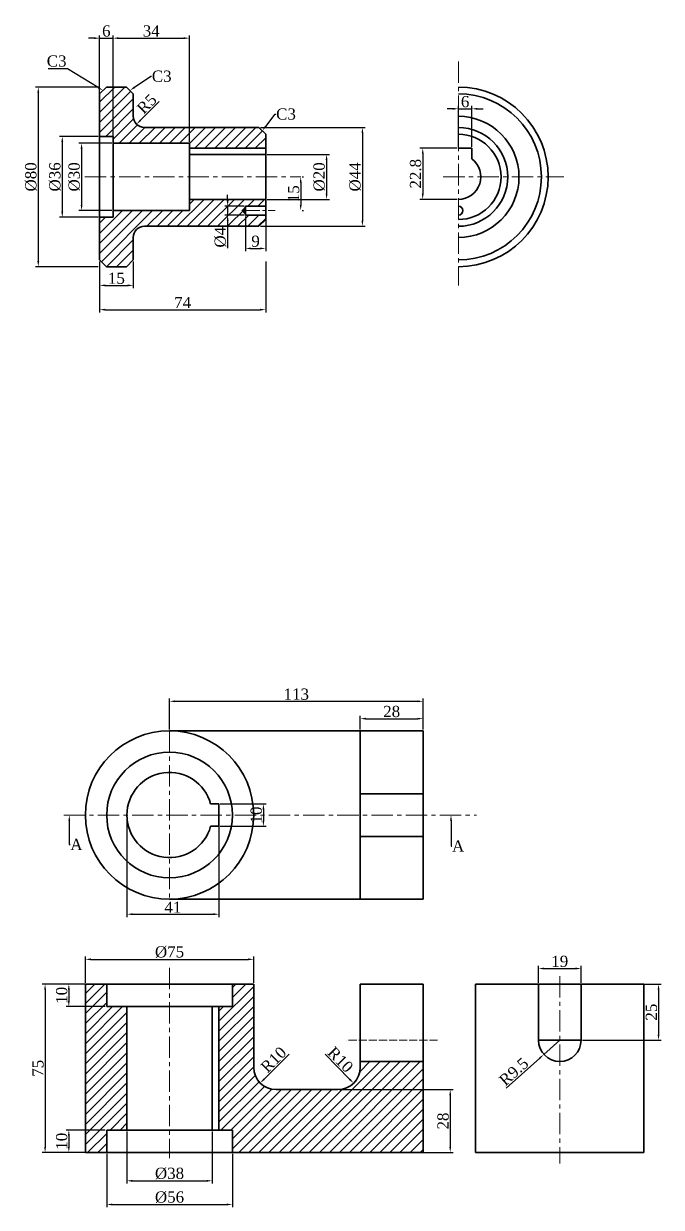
# Model space of a CAD drawing. Header units: millimetres. Extents: x 4152669 to 4152953, y 7609955 to 7610482.
import ezdxf
from ezdxf import colors
from ezdxf.entities.mleader import LeaderData, LeaderLine
from ezdxf.math import Vec2, Vec3

# ---------------------------------------------------------------- set-up
doc = ezdxf.new("R2010")
doc.units = ezdxf.units.MM
doc.linetypes.add('ACAD_ISO02W100', pattern=[15, 12, -3])
doc.linetypes.add('CENTER', pattern=[50.8, 31.75, -6.35, 6.35, -6.35])
for name, color, linetype, lineweight in [('Center', 1, 'CENTER', 18), ('Dimension', 123, 'Continuous', 18), ('Hidden', 5, 'ACAD_ISO02W100', 18), ('Object', 7, 'Continuous', 35), ('Text', 7, 'Continuous', 25), ('Thin', 7, 'Continuous', 18)]:
    doc.layers.add(name, color=color, linetype=linetype, lineweight=lineweight)
doc.styles.get("Standard").update_dxf_attribs({"font": 'times.ttf'})
doc.dimstyles.new('ISO-25', dxfattribs={"dimtxt": 2.5, "dimasz": 2.5, "dimexe": 1.25, "dimexo": 0.625, "dimtad": 1, "dimtxsty": 'Standard', "dimcen": 2.5, "dimadec": 0, "dimazin": 0, "dimtfac": 1, "dimtmove": 0, "dimatfit": 3, "dimfxl": 1, "dimarcsym": 0})

# ---------------------------------------------------------------- blocks, each defined once
blk = doc.blocks.new('*D1')
at = {"layer": 'Defpoints', "color": 0, "transparency": 16777216}
for p in [(4152862.62, 7610426.66), (4152846.73, 7610403.86), (4152862.62, 7610403.86)]:
    blk.add_point(p, dxfattribs=at)
at = {"layer": 'Dimension', "color": 0, "lineweight": -2, "transparency": 16777216}
for p, q in [((4152862, 7610426.66), (4152845.48, 7610426.66)), ((4152846.73, 7610424.16), (4152846.73, 7610406.36)), ((4152862, 7610403.86), (4152845.48, 7610403.86))]:
    blk.add_line(p, q, dxfattribs=at)
at = {"layer": 'Dimension', "color": 0, "transparency": 16777216}
for points in [[(4152846.32, 7610424.16), (4152847.15, 7610424.16), (4152846.73, 7610426.66)], [(4152846.32, 7610406.36), (4152847.15, 7610406.36), (4152846.73, 7610403.86)]]:
    blk.add_solid(points, dxfattribs=at)
at = {"layer": 'Dimension', "color": 0, "transparency": 16777216, "insert": (4152843.56, 7610415.26), "char_height": 5, "attachment_point": 5, "rotation": 90}
blk.add_mtext('22.8', dxfattribs=at)
blk = doc.blocks.new('*D2')
at = {"layer": 'Defpoints', "color": 0, "transparency": 16777216}
for p in [(4152792.35, 7610413.86), (4152792.35, 7610398.86), (4152792.35, 7610398.86)]:
    blk.add_point(p, dxfattribs=at)
at = {"layer": 'Dimension', "color": 0, "lineweight": -2, "transparency": 16777216}
for p, q in [((4152792.98, 7610413.86), (4152793.6, 7610413.86)), ((4152792.35, 7610411.36), (4152792.35, 7610401.36)), ((4152792.98, 7610398.86), (4152793.6, 7610398.86))]:
    blk.add_line(p, q, dxfattribs=at)
at = {"layer": 'Dimension', "color": 0, "transparency": 16777216}
for points in [[(4152791.94, 7610411.36), (4152792.77, 7610411.36), (4152792.35, 7610413.86)], [(4152791.94, 7610401.36), (4152792.77, 7610401.36), (4152792.35, 7610398.86)]]:
    blk.add_solid(points, dxfattribs=at)
at = {"layer": 'Dimension', "color": 0, "transparency": 16777216, "insert": (4152789.19, 7610406.36), "char_height": 5, "attachment_point": 5, "rotation": 90}
blk.add_mtext('15', dxfattribs=at)
blk = doc.blocks.new('*D3')
at = {"layer": 'Defpoints', "color": 0, "transparency": 16777216}
for p in [(4152722.74, 7610440.86), (4152719.21, 7610437.32)]:
    blk.add_point(p, dxfattribs=at)
at = {"layer": 'Dimension', "color": 0, "lineweight": -2, "transparency": 16777216}
blk.add_line((4152729.29, 7610447.4), (4152720.98, 7610439.09), dxfattribs=at)
at = {"layer": 'Dimension', "color": 0, "transparency": 16777216}
blk.add_solid([(4152720.68, 7610439.39), (4152721.27, 7610438.8), (4152719.21, 7610437.32)], dxfattribs=at)
at = {"layer": 'Dimension', "color": 0, "transparency": 16777216, "insert": (4152723.78, 7610446.37), "char_height": 5, "attachment_point": 5, "rotation": 45}
blk.add_mtext('R5', dxfattribs=at)
blk = doc.blocks.new('*D4')
at = {"layer": 'Defpoints', "color": 0, "transparency": 16777216}
for p in [(4152759.8, 7610396.86), (4152767.74, 7610400.86), (4152767.74, 7610396.86)]:
    blk.add_point(p, dxfattribs=at)
at = {"layer": 'Dimension', "color": 0, "lineweight": -2, "transparency": 16777216}
for p, q in [((4152759.8, 7610403.36), (4152759.8, 7610405.86)), ((4152767.12, 7610400.86), (4152758.55, 7610400.86)), ((4152767.12, 7610396.86), (4152758.55, 7610396.86)), ((4152759.8, 7610400.86), (4152759.8, 7610396.86)), ((4152759.8, 7610394.36), (4152759.8, 7610382.11))]:
    blk.add_line(p, q, dxfattribs=at)
at = {"layer": 'Dimension', "color": 0, "transparency": 16777216}
for points in [[(4152759.38, 7610403.36), (4152760.22, 7610403.36), (4152759.8, 7610400.86)], [(4152759.38, 7610394.36), (4152760.22, 7610394.36), (4152759.8, 7610396.86)]]:
    blk.add_solid(points, dxfattribs=at)
at = {"layer": 'Dimension', "color": 0, "transparency": 16777216, "insert": (4152756.57, 7610386.98), "char_height": 5, "attachment_point": 5, "rotation": 90}
blk.add_mtext('%%c4', dxfattribs=at)
blk = doc.blocks.new('*D5')
at = {"layer": 'Defpoints', "color": 0, "transparency": 16777216}
for p in [(4152708.74, 7610428.86), (4152694.71, 7610398.86), (4152708.74, 7610398.86)]:
    blk.add_point(p, dxfattribs=at)
at = {"layer": 'Dimension', "color": 0, "lineweight": -2, "transparency": 16777216}
for p, q in [((4152708.12, 7610428.86), (4152693.46, 7610428.86)), ((4152694.71, 7610426.36), (4152694.71, 7610401.36)), ((4152708.12, 7610398.86), (4152693.46, 7610398.86))]:
    blk.add_line(p, q, dxfattribs=at)
at = {"layer": 'Dimension', "color": 0, "transparency": 16777216}
for points in [[(4152694.29, 7610426.36), (4152695.12, 7610426.36), (4152694.71, 7610428.86)], [(4152694.29, 7610401.36), (4152695.12, 7610401.36), (4152694.71, 7610398.86)]]:
    blk.add_solid(points, dxfattribs=at)
at = {"layer": 'Dimension', "color": 0, "transparency": 16777216, "insert": (4152691.47, 7610413.86), "char_height": 5, "attachment_point": 5, "rotation": 90}
blk.add_mtext('%%c30', dxfattribs=at)
blk = doc.blocks.new('*D6')
at = {"layer": 'Defpoints', "color": 0, "transparency": 16777216}
for p in [(4152702.74, 7610431.86), (4152686.11, 7610395.86), (4152702.74, 7610395.86)]:
    blk.add_point(p, dxfattribs=at)
at = {"layer": 'Dimension', "color": 0, "lineweight": -2, "transparency": 16777216}
for p, q in [((4152702.12, 7610431.86), (4152684.86, 7610431.86)), ((4152686.11, 7610429.36), (4152686.11, 7610398.36)), ((4152702.12, 7610395.86), (4152684.86, 7610395.86))]:
    blk.add_line(p, q, dxfattribs=at)
at = {"layer": 'Dimension', "color": 0, "transparency": 16777216}
for points in [[(4152685.69, 7610429.36), (4152686.53, 7610429.36), (4152686.11, 7610431.86)], [(4152685.69, 7610398.36), (4152686.53, 7610398.36), (4152686.11, 7610395.86)]]:
    blk.add_solid(points, dxfattribs=at)
at = {"layer": 'Dimension', "color": 0, "transparency": 16777216, "insert": (4152682.88, 7610413.86), "char_height": 5, "attachment_point": 5, "rotation": 90}
blk.add_mtext('%%c36', dxfattribs=at)
blk = doc.blocks.new('*D7')
at = {"layer": 'Defpoints', "color": 0, "transparency": 16777216}
for p in [(4152702.74, 7610453.86), (4152675.42, 7610373.86), (4152702.74, 7610373.86)]:
    blk.add_point(p, dxfattribs=at)
at = {"layer": 'Dimension', "color": 0, "lineweight": -2, "transparency": 16777216}
for p, q in [((4152702.12, 7610453.86), (4152674.17, 7610453.86)), ((4152675.42, 7610451.36), (4152675.42, 7610376.36)), ((4152702.12, 7610373.86), (4152674.17, 7610373.86))]:
    blk.add_line(p, q, dxfattribs=at)
at = {"layer": 'Dimension', "color": 0, "transparency": 16777216}
for points in [[(4152675, 7610451.36), (4152675.83, 7610451.36), (4152675.42, 7610453.86)], [(4152675, 7610376.36), (4152675.83, 7610376.36), (4152675.42, 7610373.86)]]:
    blk.add_solid(points, dxfattribs=at)
at = {"layer": 'Dimension', "color": 0, "transparency": 16777216, "insert": (4152672.18, 7610413.86), "char_height": 5, "attachment_point": 5, "rotation": 90}
blk.add_mtext('%%c80', dxfattribs=at)
blk = doc.blocks.new('*D8')
at = {"layer": 'Defpoints', "color": 0, "transparency": 16777216}
for p in [(4152868.62, 7610444.2), (4152862.62, 7610426.66), (4152868.62, 7610426.66)]:
    blk.add_point(p, dxfattribs=at)
at = {"layer": 'Dimension', "color": 0, "lineweight": -2, "transparency": 16777216}
for p, q in [((4152860.12, 7610444.2), (4152857.62, 7610444.2)), ((4152862.62, 7610427.28), (4152862.62, 7610445.45)), ((4152862.62, 7610444.2), (4152868.62, 7610444.2)), ((4152868.62, 7610427.28), (4152868.62, 7610445.45)), ((4152871.12, 7610444.2), (4152873.62, 7610444.2))]:
    blk.add_line(p, q, dxfattribs=at)
at = {"layer": 'Dimension', "color": 0, "transparency": 16777216}
for points in [[(4152860.12, 7610444.62), (4152860.12, 7610443.78), (4152862.62, 7610444.2)], [(4152871.12, 7610444.62), (4152871.12, 7610443.78), (4152868.62, 7610444.2)]]:
    blk.add_solid(points, dxfattribs=at)
at = {"layer": 'Dimension', "color": 0, "transparency": 16777216, "insert": (4152865.62, 7610447.37), "char_height": 5, "attachment_point": 5}
blk.add_mtext('6', dxfattribs=at)
blk = doc.blocks.new('*D9')
at = {"layer": 'Defpoints', "color": 0, "transparency": 16777216}
for p in [(4152755.9, 7610134.58), (4152755.9, 7610124.58), (4152775.73, 7610124.58)]:
    blk.add_point(p, dxfattribs=at)
at = {"layer": 'Dimension', "color": 0, "lineweight": -2, "transparency": 16777216}
for p, q in [((4152756.52, 7610134.58), (4152776.98, 7610134.58)), ((4152775.73, 7610132.08), (4152775.73, 7610127.08)), ((4152756.52, 7610124.58), (4152776.98, 7610124.58))]:
    blk.add_line(p, q, dxfattribs=at)
at = {"layer": 'Dimension', "color": 0, "transparency": 16777216}
for points in [[(4152775.31, 7610132.08), (4152776.15, 7610132.08), (4152775.73, 7610134.58)], [(4152775.31, 7610127.08), (4152776.15, 7610127.08), (4152775.73, 7610124.58)]]:
    blk.add_solid(points, dxfattribs=at)
at = {"layer": 'Dimension', "color": 0, "transparency": 16777216, "insert": (4152772.56, 7610129.58), "char_height": 5, "attachment_point": 5, "rotation": 90}
blk.add_mtext('10', dxfattribs=at)
blk = doc.blocks.new('*D10')
at = {"layer": 'Defpoints', "color": 0, "transparency": 16777216}
for p in [(4152846.9, 7610180.23), (4152733.9, 7610167.08), (4152846.9, 7610167.08)]:
    blk.add_point(p, dxfattribs=at)
at = {"layer": 'Dimension', "color": 0, "lineweight": -2, "transparency": 16777216}
for p, q in [((4152733.9, 7610167.7), (4152733.9, 7610181.48)), ((4152736.4, 7610180.23), (4152844.4, 7610180.23)), ((4152846.9, 7610167.7), (4152846.9, 7610181.48))]:
    blk.add_line(p, q, dxfattribs=at)
at = {"layer": 'Dimension', "color": 0, "transparency": 16777216}
for points in [[(4152736.4, 7610180.65), (4152736.4, 7610179.82), (4152733.9, 7610180.23)], [(4152844.4, 7610180.65), (4152844.4, 7610179.82), (4152846.9, 7610180.23)]]:
    blk.add_solid(points, dxfattribs=at)
at = {"layer": 'Dimension', "color": 0, "transparency": 16777216, "insert": (4152790.4, 7610183.4), "char_height": 5, "attachment_point": 5}
blk.add_mtext('113', dxfattribs=at)
blk = doc.blocks.new('*D11')
at = {"layer": 'Defpoints', "color": 0, "transparency": 16777216}
for p in [(4152846.9, 7610172.5), (4152818.9, 7610167.08), (4152846.9, 7610167.08)]:
    blk.add_point(p, dxfattribs=at)
at = {"layer": 'Dimension', "color": 0, "lineweight": -2, "transparency": 16777216}
for p, q in [((4152818.9, 7610167.7), (4152818.9, 7610173.75)), ((4152821.4, 7610172.5), (4152844.4, 7610172.5)), ((4152846.9, 7610167.7), (4152846.9, 7610173.75))]:
    blk.add_line(p, q, dxfattribs=at)
at = {"layer": 'Dimension', "color": 0, "transparency": 16777216}
for points in [[(4152821.4, 7610172.92), (4152821.4, 7610172.09), (4152818.9, 7610172.5)], [(4152844.4, 7610172.92), (4152844.4, 7610172.09), (4152846.9, 7610172.5)]]:
    blk.add_solid(points, dxfattribs=at)
at = {"layer": 'Dimension', "color": 0, "transparency": 16777216, "insert": (4152832.9, 7610175.67), "char_height": 5, "attachment_point": 5}
blk.add_mtext('28', dxfattribs=at)
blk = doc.blocks.new('*D12')
at = {"layer": 'Defpoints', "color": 0, "transparency": 16777216}
for p in [(4152714.9, 7610129.58), (4152755.9, 7610129.58), (4152755.9, 7610085.39)]:
    blk.add_point(p, dxfattribs=at)
at = {"layer": 'Dimension', "color": 0, "lineweight": -2, "transparency": 16777216}
for p, q in [((4152714.9, 7610128.95), (4152714.9, 7610084.14)), ((4152755.9, 7610128.95), (4152755.9, 7610084.14)), ((4152717.4, 7610085.39), (4152753.4, 7610085.39))]:
    blk.add_line(p, q, dxfattribs=at)
at = {"layer": 'Dimension', "color": 0, "transparency": 16777216}
for points in [[(4152717.4, 7610085.8), (4152717.4, 7610084.97), (4152714.9, 7610085.39)], [(4152753.4, 7610085.8), (4152753.4, 7610084.97), (4152755.9, 7610085.39)]]:
    blk.add_solid(points, dxfattribs=at)
at = {"layer": 'Dimension', "color": 0, "transparency": 16777216, "insert": (4152735.4, 7610088.51), "char_height": 5, "attachment_point": 5}
blk.add_mtext('41', dxfattribs=at)
blk = doc.blocks.new('*D13')
at = {"layer": 'Defpoints', "color": 0, "transparency": 16777216}
for p in [(4152771.4, 7610065.29), (4152696.4, 7610054.26), (4152771.4, 7610054.26)]:
    blk.add_point(p, dxfattribs=at)
at = {"layer": 'Dimension', "color": 0, "lineweight": -2, "transparency": 16777216}
for p, q in [((4152696.4, 7610054.88), (4152696.4, 7610066.54)), ((4152698.9, 7610065.29), (4152768.9, 7610065.29)), ((4152771.4, 7610054.88), (4152771.4, 7610066.54))]:
    blk.add_line(p, q, dxfattribs=at)
at = {"layer": 'Dimension', "color": 0, "transparency": 16777216}
for points in [[(4152698.9, 7610065.71), (4152698.9, 7610064.88), (4152696.4, 7610065.29)], [(4152768.9, 7610065.71), (4152768.9, 7610064.88), (4152771.4, 7610065.29)]]:
    blk.add_solid(points, dxfattribs=at)
at = {"layer": 'Dimension', "color": 0, "transparency": 16777216, "insert": (4152733.9, 7610068.53), "char_height": 5, "attachment_point": 5}
blk.add_mtext('%%c75', dxfattribs=at)
blk = doc.blocks.new('*D14')
at = {"layer": 'Defpoints', "color": 0, "transparency": 16777216}
for p in [(4152705.9, 7610054.26), (4152689.03, 7610044.26), (4152705.9, 7610044.26)]:
    blk.add_point(p, dxfattribs=at)
at = {"layer": 'Dimension', "color": 0, "lineweight": -2, "transparency": 16777216}
for p, q in [((4152705.27, 7610054.26), (4152687.78, 7610054.26)), ((4152689.03, 7610051.76), (4152689.03, 7610046.76)), ((4152705.27, 7610044.26), (4152687.78, 7610044.26))]:
    blk.add_line(p, q, dxfattribs=at)
at = {"layer": 'Dimension', "color": 0, "transparency": 16777216}
for points in [[(4152688.61, 7610051.76), (4152689.44, 7610051.76), (4152689.03, 7610054.26)], [(4152688.61, 7610046.76), (4152689.44, 7610046.76), (4152689.03, 7610044.26)]]:
    blk.add_solid(points, dxfattribs=at)
at = {"layer": 'Dimension', "color": 0, "transparency": 16777216, "insert": (4152685.86, 7610049.26), "char_height": 5, "attachment_point": 5, "rotation": 90}
blk.add_mtext('10', dxfattribs=at)
blk = doc.blocks.new('*D15')
at = {"layer": 'Defpoints', "color": 0, "transparency": 16777216}
for p in [(4152705.9, 7609989.26), (4152689.03, 7609979.26), (4152705.9, 7609979.26)]:
    blk.add_point(p, dxfattribs=at)
at = {"layer": 'Dimension', "color": 0, "lineweight": -2, "transparency": 16777216}
for p, q in [((4152705.27, 7609989.26), (4152687.78, 7609989.26)), ((4152689.03, 7609986.76), (4152689.03, 7609981.76)), ((4152705.27, 7609979.26), (4152687.78, 7609979.26))]:
    blk.add_line(p, q, dxfattribs=at)
at = {"layer": 'Dimension', "color": 0, "transparency": 16777216}
for points in [[(4152688.61, 7609986.76), (4152689.44, 7609986.76), (4152689.03, 7609989.26)], [(4152688.61, 7609981.76), (4152689.44, 7609981.76), (4152689.03, 7609979.26)]]:
    blk.add_solid(points, dxfattribs=at)
at = {"layer": 'Dimension', "color": 0, "transparency": 16777216, "insert": (4152685.86, 7609984.26), "char_height": 5, "attachment_point": 5, "rotation": 90}
blk.add_mtext('10', dxfattribs=at)
blk = doc.blocks.new('*D16')
at = {"layer": 'Defpoints', "color": 0, "transparency": 16777216}
for p in [(4152696.4, 7610054.26), (4152678.45, 7609979.26), (4152696.52, 7609979.26)]:
    blk.add_point(p, dxfattribs=at)
at = {"layer": 'Dimension', "color": 0, "lineweight": -2, "transparency": 16777216}
for p, q in [((4152695.77, 7610054.26), (4152677.2, 7610054.26)), ((4152678.45, 7610051.76), (4152678.45, 7609981.76)), ((4152695.9, 7609979.26), (4152677.2, 7609979.26))]:
    blk.add_line(p, q, dxfattribs=at)
at = {"layer": 'Dimension', "color": 0, "transparency": 16777216}
for points in [[(4152678.03, 7610051.76), (4152678.87, 7610051.76), (4152678.45, 7610054.26)], [(4152678.03, 7609981.76), (4152678.87, 7609981.76), (4152678.45, 7609979.26)]]:
    blk.add_solid(points, dxfattribs=at)
at = {"layer": 'Dimension', "color": 0, "transparency": 16777216, "insert": (4152675.27, 7610016.76), "char_height": 5, "attachment_point": 5, "rotation": 90}
blk.add_mtext('75', dxfattribs=at)
blk = doc.blocks.new('*D17')
at = {"layer": 'Defpoints', "color": 0, "transparency": 16777216}
for p in [(4152714.9, 7609989.26), (4152752.9, 7609989.26), (4152752.9, 7609966.63)]:
    blk.add_point(p, dxfattribs=at)
at = {"layer": 'Dimension', "color": 0, "lineweight": -2, "transparency": 16777216}
for p, q in [((4152714.9, 7609988.63), (4152714.9, 7609965.38)), ((4152752.9, 7609988.63), (4152752.9, 7609965.38)), ((4152717.4, 7609966.63), (4152750.4, 7609966.63))]:
    blk.add_line(p, q, dxfattribs=at)
at = {"layer": 'Dimension', "color": 0, "transparency": 16777216}
for points in [[(4152717.4, 7609967.05), (4152717.4, 7609966.22), (4152714.9, 7609966.63)], [(4152750.4, 7609967.05), (4152750.4, 7609966.22), (4152752.9, 7609966.63)]]:
    blk.add_solid(points, dxfattribs=at)
at = {"layer": 'Dimension', "color": 0, "transparency": 16777216, "insert": (4152733.9, 7609969.87), "char_height": 5, "attachment_point": 5}
blk.add_mtext('%%c38', dxfattribs=at)
blk = doc.blocks.new('*D18')
at = {"layer": 'Defpoints', "color": 0, "transparency": 16777216}
for p in [(4152705.9, 7609979.26), (4152761.9, 7609979.26), (4152761.9, 7609956.06)]:
    blk.add_point(p, dxfattribs=at)
at = {"layer": 'Dimension', "color": 0, "lineweight": -2, "transparency": 16777216}
for p, q in [((4152705.9, 7609978.63), (4152705.9, 7609954.81)), ((4152761.9, 7609978.63), (4152761.9, 7609954.81)), ((4152708.4, 7609956.06), (4152759.4, 7609956.06))]:
    blk.add_line(p, q, dxfattribs=at)
at = {"layer": 'Dimension', "color": 0, "transparency": 16777216}
for points in [[(4152708.4, 7609956.48), (4152708.4, 7609955.65), (4152705.9, 7609956.06)], [(4152759.4, 7609956.48), (4152759.4, 7609955.65), (4152761.9, 7609956.06)]]:
    blk.add_solid(points, dxfattribs=at)
at = {"layer": 'Dimension', "color": 0, "transparency": 16777216, "insert": (4152733.9, 7609959.3), "char_height": 5, "attachment_point": 5}
blk.add_mtext('%%c56', dxfattribs=at)
blk = doc.blocks.new('*D19')
at = {"layer": 'Defpoints', "color": 0, "transparency": 16777216}
for p in [(4152808.9, 7610017.26), (4152815.89, 7610010.11)]:
    blk.add_point(p, dxfattribs=at)
at = {"layer": 'Dimension', "color": 0, "lineweight": -2, "transparency": 16777216}
blk.add_line((4152803.18, 7610023.09), (4152814.14, 7610011.89), dxfattribs=at)
at = {"layer": 'Dimension', "color": 0, "transparency": 16777216}
blk.add_solid([(4152814.44, 7610012.19), (4152813.84, 7610011.6), (4152815.89, 7610010.11)], dxfattribs=at)
at = {"layer": 'Dimension', "color": 0, "transparency": 16777216, "insert": (4152810.05, 7610020.6), "char_height": 5, "attachment_point": 5, "rotation": 314.3753}
blk.add_mtext('R10', dxfattribs=at)
blk = doc.blocks.new('*D20')
at = {"layer": 'Defpoints', "color": 0, "transparency": 16777216}
for p in [(4152781.4, 7610017.26), (4152774.32, 7610010.18)]:
    blk.add_point(p, dxfattribs=at)
at = {"layer": 'Dimension', "color": 0, "lineweight": -2, "transparency": 16777216}
blk.add_line((4152787.17, 7610023.03), (4152776.09, 7610011.95), dxfattribs=at)
at = {"layer": 'Dimension', "color": 0, "transparency": 16777216}
blk.add_solid([(4152775.8, 7610012.25), (4152776.39, 7610011.66), (4152774.32, 7610010.18)], dxfattribs=at)
at = {"layer": 'Dimension', "color": 0, "transparency": 16777216, "insert": (4152780.27, 7610020.62), "char_height": 5, "attachment_point": 5, "rotation": 45}
blk.add_mtext('R10', dxfattribs=at)
blk = doc.blocks.new('*D21')
at = {"layer": 'Defpoints', "color": 0, "transparency": 16777216}
for p in [(4152808.9, 7610007.26), (4152808.9, 7609979.26), (4152858.98, 7609979.26)]:
    blk.add_point(p, dxfattribs=at)
at = {"layer": 'Dimension', "color": 0, "lineweight": -2, "transparency": 16777216}
for p, q in [((4152809.52, 7610007.26), (4152860.23, 7610007.26)), ((4152858.98, 7610004.76), (4152858.98, 7609981.76)), ((4152809.52, 7609979.26), (4152860.23, 7609979.26))]:
    blk.add_line(p, q, dxfattribs=at)
at = {"layer": 'Dimension', "color": 0, "transparency": 16777216}
for points in [[(4152858.56, 7610004.76), (4152859.4, 7610004.76), (4152858.98, 7610007.26)], [(4152858.56, 7609981.76), (4152859.4, 7609981.76), (4152858.98, 7609979.26)]]:
    blk.add_solid(points, dxfattribs=at)
at = {"layer": 'Dimension', "color": 0, "transparency": 16777216, "insert": (4152855.81, 7609993.26), "char_height": 5, "attachment_point": 5, "rotation": 90}
blk.add_mtext('28', dxfattribs=at)
blk = doc.blocks.new('*D22')
at = {"layer": 'Defpoints', "color": 0, "transparency": 16777216}
for p in [(4152907.79, 7610029.26), (4152900.71, 7610022.92)]:
    blk.add_point(p, dxfattribs=at)
at = {"layer": 'Dimension', "color": 0, "lineweight": -2, "transparency": 16777216}
for p, q in [((4152907.79, 7610029.26), (4152900.71, 7610022.92)), ((4152883.94, 7610007.92), (4152898.85, 7610021.25))]:
    blk.add_line(p, q, dxfattribs=at)
at = {"layer": 'Dimension', "color": 0, "transparency": 16777216}
blk.add_solid([(4152898.57, 7610021.56), (4152899.12, 7610020.94), (4152900.71, 7610022.92)], dxfattribs=at)
at = {"layer": 'Dimension', "color": 0, "transparency": 16777216, "insert": (4152887.33, 7610015.22), "char_height": 5, "attachment_point": 5, "rotation": 41.8158}
blk.add_mtext('R9.5', dxfattribs=at)
blk = doc.blocks.new('*D23')
at = {"layer": 'Defpoints', "color": 0, "transparency": 16777216}
for p in [(4152917.29, 7610054.26), (4152917.29, 7610029.26), (4152951.8, 7610029.26)]:
    blk.add_point(p, dxfattribs=at)
at = {"layer": 'Dimension', "color": 0, "lineweight": -2, "transparency": 16777216}
for p, q in [((4152917.91, 7610054.26), (4152953.05, 7610054.26)), ((4152951.8, 7610051.76), (4152951.8, 7610031.76)), ((4152917.91, 7610029.26), (4152953.05, 7610029.26))]:
    blk.add_line(p, q, dxfattribs=at)
at = {"layer": 'Dimension', "color": 0, "transparency": 16777216}
for points in [[(4152951.39, 7610051.76), (4152952.22, 7610051.76), (4152951.8, 7610054.26)], [(4152951.39, 7610031.76), (4152952.22, 7610031.76), (4152951.8, 7610029.26)]]:
    blk.add_solid(points, dxfattribs=at)
at = {"layer": 'Dimension', "color": 0, "transparency": 16777216, "insert": (4152948.63, 7610041.76), "char_height": 5, "attachment_point": 5, "rotation": 90}
blk.add_mtext('25', dxfattribs=at)
blk = doc.blocks.new('*D24')
at = {"layer": 'Defpoints', "color": 0, "transparency": 16777216}
for p in [(4152917.29, 7610061.19), (4152898.29, 7610054.26), (4152917.29, 7610054.26)]:
    blk.add_point(p, dxfattribs=at)
at = {"layer": 'Dimension', "color": 0, "lineweight": -2, "transparency": 16777216}
for p, q in [((4152898.29, 7610054.88), (4152898.29, 7610062.44)), ((4152900.79, 7610061.19), (4152914.79, 7610061.19)), ((4152917.29, 7610054.88), (4152917.29, 7610062.44))]:
    blk.add_line(p, q, dxfattribs=at)
at = {"layer": 'Dimension', "color": 0, "transparency": 16777216}
for points in [[(4152900.79, 7610061.61), (4152900.79, 7610060.77), (4152898.29, 7610061.19)], [(4152914.79, 7610061.61), (4152914.79, 7610060.77), (4152917.29, 7610061.19)]]:
    blk.add_solid(points, dxfattribs=at)
at = {"layer": 'Dimension', "color": 0, "transparency": 16777216, "insert": (4152907.79, 7610064.36), "char_height": 5, "attachment_point": 5}
blk.add_mtext('19', dxfattribs=at)
blk = doc.blocks.new('*D25')
at = {"layer": 'Defpoints', "color": 0, "transparency": 16777216}
for p in [(4152776.74, 7610423.86), (4152776.74, 7610403.86), (4152803.89, 7610403.86)]:
    blk.add_point(p, dxfattribs=at)
at = {"layer": 'Dimension', "color": 0, "lineweight": -2, "transparency": 16777216}
for p, q in [((4152777.37, 7610423.86), (4152805.14, 7610423.86)), ((4152803.89, 7610421.36), (4152803.89, 7610406.36)), ((4152777.37, 7610403.86), (4152805.14, 7610403.86))]:
    blk.add_line(p, q, dxfattribs=at)
at = {"layer": 'Dimension', "color": 0, "transparency": 16777216}
for points in [[(4152803.47, 7610421.36), (4152804.3, 7610421.36), (4152803.89, 7610423.86)], [(4152803.47, 7610406.36), (4152804.3, 7610406.36), (4152803.89, 7610403.86)]]:
    blk.add_solid(points, dxfattribs=at)
at = {"layer": 'Dimension', "color": 0, "transparency": 16777216, "insert": (4152800.65, 7610413.86), "char_height": 5, "attachment_point": 5, "rotation": 90}
blk.add_mtext('%%c20', dxfattribs=at)
blk = doc.blocks.new('*D26')
at = {"layer": 'Defpoints', "color": 0, "transparency": 16777216}
for p in [(4152773.74, 7610435.86), (4152773.74, 7610391.86), (4152819.85, 7610391.86)]:
    blk.add_point(p, dxfattribs=at)
at = {"layer": 'Dimension', "color": 0, "lineweight": -2, "transparency": 16777216}
for p, q in [((4152774.37, 7610435.86), (4152821.1, 7610435.86)), ((4152819.85, 7610433.36), (4152819.85, 7610394.36)), ((4152774.37, 7610391.86), (4152821.1, 7610391.86))]:
    blk.add_line(p, q, dxfattribs=at)
at = {"layer": 'Dimension', "color": 0, "transparency": 16777216}
for points in [[(4152819.44, 7610433.36), (4152820.27, 7610433.36), (4152819.85, 7610435.86)], [(4152819.44, 7610394.36), (4152820.27, 7610394.36), (4152819.85, 7610391.86)]]:
    blk.add_solid(points, dxfattribs=at)
at = {"layer": 'Dimension', "color": 0, "transparency": 16777216, "insert": (4152816.62, 7610413.86), "char_height": 5, "attachment_point": 5, "rotation": 90}
blk.add_mtext('%%c44', dxfattribs=at)
blk = doc.blocks.new('*D27')
at = {"layer": 'Defpoints', "color": 0, "transparency": 16777216}
for p in [(4152767.74, 7610396.86), (4152776.74, 7610396.86), (4152776.74, 7610381.99)]:
    blk.add_point(p, dxfattribs=at)
at = {"layer": 'Dimension', "color": 0, "lineweight": -2, "transparency": 16777216}
for p, q in [((4152767.74, 7610396.23), (4152767.74, 7610380.74)), ((4152776.74, 7610396.23), (4152776.74, 7610380.74)), ((4152770.24, 7610381.99), (4152774.24, 7610381.99))]:
    blk.add_line(p, q, dxfattribs=at)
at = {"layer": 'Dimension', "color": 0, "transparency": 16777216}
for points in [[(4152770.24, 7610382.41), (4152770.24, 7610381.58), (4152767.74, 7610381.99)], [(4152774.24, 7610382.41), (4152774.24, 7610381.58), (4152776.74, 7610381.99)]]:
    blk.add_solid(points, dxfattribs=at)
at = {"layer": 'Dimension', "color": 0, "transparency": 16777216, "insert": (4152772.24, 7610385.17), "char_height": 5, "attachment_point": 5}
blk.add_mtext('9', dxfattribs=at)
blk = doc.blocks.new('*D28')
at = {"layer": 'Defpoints', "color": 0, "transparency": 16777216}
for p in [(4152702.74, 7610376.86), (4152717.74, 7610376.86), (4152717.74, 7610365.52)]:
    blk.add_point(p, dxfattribs=at)
at = {"layer": 'Dimension', "color": 0, "lineweight": -2, "transparency": 16777216}
for p, q in [((4152702.74, 7610376.23), (4152702.74, 7610364.27)), ((4152717.74, 7610376.23), (4152717.74, 7610364.27)), ((4152705.24, 7610365.52), (4152715.24, 7610365.52))]:
    blk.add_line(p, q, dxfattribs=at)
at = {"layer": 'Dimension', "color": 0, "transparency": 16777216}
for points in [[(4152705.24, 7610365.94), (4152705.24, 7610365.11), (4152702.74, 7610365.52)], [(4152715.24, 7610365.94), (4152715.24, 7610365.11), (4152717.74, 7610365.52)]]:
    blk.add_solid(points, dxfattribs=at)
at = {"layer": 'Dimension', "color": 0, "transparency": 16777216, "insert": (4152710.24, 7610368.69), "char_height": 5, "attachment_point": 5}
blk.add_mtext('15', dxfattribs=at)
blk = doc.blocks.new('*D29')
at = {"layer": 'Defpoints', "color": 0, "transparency": 16777216}
for p in [(4152702.74, 7610376.86), (4152776.74, 7610376.86), (4152776.74, 7610354.71)]:
    blk.add_point(p, dxfattribs=at)
at = {"layer": 'Dimension', "color": 0, "lineweight": -2, "transparency": 16777216}
for p, q in [((4152702.74, 7610376.23), (4152702.74, 7610353.46)), ((4152776.74, 7610376.23), (4152776.74, 7610353.46)), ((4152705.24, 7610354.71), (4152774.24, 7610354.71))]:
    blk.add_line(p, q, dxfattribs=at)
at = {"layer": 'Dimension', "color": 0, "transparency": 16777216}
for points in [[(4152705.24, 7610355.13), (4152705.24, 7610354.3), (4152702.74, 7610354.71)], [(4152774.24, 7610355.13), (4152774.24, 7610354.3), (4152776.74, 7610354.71)]]:
    blk.add_solid(points, dxfattribs=at)
at = {"layer": 'Dimension', "color": 0, "transparency": 16777216, "insert": (4152739.74, 7610357.89), "char_height": 5, "attachment_point": 5}
blk.add_mtext('74', dxfattribs=at)
blk = doc.blocks.new('*D30')
at = {"layer": 'Defpoints', "color": 0, "transparency": 16777216}
for p in [(4152708.74, 7610475.67), (4152702.74, 7610431.86), (4152708.74, 7610431.86)]:
    blk.add_point(p, dxfattribs=at)
at = {"layer": 'Dimension', "color": 0, "lineweight": -2, "transparency": 16777216}
for p, q in [((4152700.24, 7610475.67), (4152697.74, 7610475.67)), ((4152702.74, 7610432.48), (4152702.74, 7610476.92)), ((4152702.74, 7610475.67), (4152708.74, 7610475.67)), ((4152708.74, 7610432.48), (4152708.74, 7610476.92)), ((4152711.24, 7610475.67), (4152713.74, 7610475.67))]:
    blk.add_line(p, q, dxfattribs=at)
at = {"layer": 'Dimension', "color": 0, "transparency": 16777216}
for points in [[(4152700.24, 7610476.09), (4152700.24, 7610475.25), (4152702.74, 7610475.67)], [(4152711.24, 7610476.09), (4152711.24, 7610475.25), (4152708.74, 7610475.67)]]:
    blk.add_solid(points, dxfattribs=at)
at = {"layer": 'Dimension', "color": 0, "transparency": 16777216, "insert": (4152705.74, 7610478.84), "char_height": 5, "attachment_point": 5}
blk.add_mtext('6', dxfattribs=at)
blk = doc.blocks.new('*D31')
at = {"layer": 'Defpoints', "color": 0, "transparency": 16777216}
for p in [(4152742.74, 7610475.67), (4152708.74, 7610428.86), (4152742.74, 7610428.86)]:
    blk.add_point(p, dxfattribs=at)
at = {"layer": 'Dimension', "color": 0, "lineweight": -2, "transparency": 16777216}
for p, q in [((4152708.74, 7610429.48), (4152708.74, 7610476.92)), ((4152711.24, 7610475.67), (4152740.24, 7610475.67)), ((4152742.74, 7610429.48), (4152742.74, 7610476.92))]:
    blk.add_line(p, q, dxfattribs=at)
at = {"layer": 'Dimension', "color": 0, "transparency": 16777216}
for points in [[(4152711.24, 7610476.09), (4152711.24, 7610475.25), (4152708.74, 7610475.67)], [(4152740.24, 7610476.09), (4152740.24, 7610475.25), (4152742.74, 7610475.67)]]:
    blk.add_solid(points, dxfattribs=at)
at = {"layer": 'Dimension', "color": 0, "transparency": 16777216, "insert": (4152725.74, 7610478.84), "char_height": 5, "attachment_point": 5}
blk.add_mtext('34', dxfattribs=at)

msp = doc.modelspace()

# ---------------------------------------------------------------- hatches: boundary and pattern name
at = {"layer": 'Thin'}
h = msp.add_hatch(dxfattribs=at)
h.set_pattern_fill('ANSI31', color=256)
h.paths.add_polyline_path([(4152717.74, 7610450.86), (4152714.74, 7610453.86), (4152705.74, 7610453.86), (4152702.74, 7610450.86), (4152702.74, 7610431.86), (4152708.74, 7610431.86), (4152708.74, 7610428.86), (4152742.74, 7610428.86), (4152742.74, 7610426.66), (4152776.74, 7610426.66), (4152776.74, 7610432.86), (4152773.74, 7610435.86), (4152722.74, 7610435.86, -0.414214), (4152717.74, 7610440.86)])
h.paths.add_polyline_path([(4152722.74, 7610391.86), (4152773.74, 7610391.86), (4152776.74, 7610394.86), (4152776.74, 7610396.86), (4152767.74, 7610396.86), (4152767.74, 7610400.86), (4152776.74, 7610400.86), (4152776.74, 7610403.86), (4152742.74, 7610403.86), (4152742.74, 7610398.86), (4152708.74, 7610398.86), (4152708.74, 7610395.86), (4152702.74, 7610395.86), (4152702.74, 7610376.86), (4152705.74, 7610373.86), (4152714.74, 7610373.86), (4152717.74, 7610376.86), (4152717.74, 7610386.86, -0.414214)])
h = msp.add_hatch(dxfattribs=at)
h.set_pattern_fill('ANSI31', color=256)
h.paths.add_polyline_path([(4152714.9, 7610044.26), (4152705.9, 7610044.26), (4152705.9, 7610054.26), (4152696.4, 7610054.26), (4152696.4, 7609979.26), (4152705.9, 7609979.26), (4152705.9, 7609989.26), (4152714.9, 7609989.26)])
h = msp.add_hatch(dxfattribs=at)
h.set_pattern_fill('ANSI31', color=256)
h.paths.add_polyline_path([(4152771.4, 7610054.26), (4152761.9, 7610054.26), (4152761.9, 7610044.26), (4152755.9, 7610044.26), (4152755.9, 7609989.26), (4152761.9, 7609989.26), (4152761.9, 7609979.26), (4152846.9, 7609979.26), (4152846.9, 7610019.76), (4152818.9, 7610019.76), (4152818.9, 7610017.26, -0.414214), (4152808.9, 7610007.26), (4152781.4, 7610007.26, -0.414214), (4152771.4, 7610017.26)])

# ---------------------------------------------------------------- linework, layer by layer
at = {"layer": 'Center', "ltscale": 0.3}
for p, q in [((4152862.62, 7610465.33), (4152862.62, 7610365.46)), ((4152696.18, 7610413.86), (4152792.35, 7610413.86)), ((4152855.9, 7610413.86), (4152909.67, 7610413.86)), ((4152733.9, 7610167.08), (4152733.9, 7610092.08)), ((4152686.75, 7610129.58), (4152870.66, 7610129.58)), ((4152733.9, 7610061.46), (4152733.9, 7609976.69)), ((4152907.79, 7610057.84), (4152907.79, 7609974.33))]:
    msp.add_line(p, q, dxfattribs=at)
at = {"layer": 'Center', "ltscale": 0.2}
msp.add_line((4152767.74, 7610398.86), (4152780.94, 7610398.86), dxfattribs=at)
at = {"layer": 'Hidden', "ltscale": 0.3}
msp.add_line((4152853.31, 7610029.26), (4152812.78, 7610029.26), dxfattribs=at)
at = {"layer": 'Object'}
for p, q in [((4152705.74, 7610453.86), (4152702.74, 7610450.86)), ((4152714.74, 7610453.86), (4152705.74, 7610453.86)), ((4152717.74, 7610450.86), (4152714.74, 7610453.86)), ((4152702.74, 7610450.86), (4152702.74, 7610376.86)), ((4152717.74, 7610440.86), (4152717.74, 7610450.86)), ((4152773.74, 7610435.86), (4152722.74, 7610435.86)), ((4152773.74, 7610435.86), (4152776.74, 7610432.86)), ((4152776.74, 7610394.86), (4152776.74, 7610432.86)), ((4152702.74, 7610431.86), (4152708.74, 7610431.86)), ((4152708.74, 7610431.86), (4152708.74, 7610395.86)), ((4152708.74, 7610428.86), (4152742.74, 7610428.86)), ((4152742.74, 7610428.86), (4152742.74, 7610398.86)), ((4152742.74, 7610426.66), (4152776.74, 7610426.66)), ((4152742.74, 7610423.86), (4152776.74, 7610423.86)), ((4152862.62, 7610426.66), (4152868.62, 7610426.66)), ((4152868.62, 7610426.66), (4152868.62, 7610421.86)), ((4152776.74, 7610403.86), (4152742.74, 7610403.86)), ((4152708.74, 7610395.86), (4152702.74, 7610395.86)), ((4152742.74, 7610398.86), (4152708.74, 7610398.86)), ((4152767.74, 7610396.86), (4152767.74, 7610400.86)), ((4152767.74, 7610400.86), (4152776.74, 7610400.86)), ((4152776.74, 7610396.86), (4152767.74, 7610396.86)), ((4152722.74, 7610391.86), (4152773.74, 7610391.86)), ((4152773.74, 7610391.86), (4152776.74, 7610394.86)), ((4152717.74, 7610376.86), (4152717.74, 7610386.86)), ((4152702.74, 7610376.86), (4152705.74, 7610373.86)), ((4152714.74, 7610373.86), (4152717.74, 7610376.86)), ((4152705.74, 7610373.86), (4152714.74, 7610373.86)), ((4152733.9, 7610167.08), (4152846.9, 7610167.08)), ((4152818.9, 7610167.08), (4152818.9, 7610092.08)), ((4152846.9, 7610167.08), (4152846.9, 7610092.08)), ((4152846.9, 7610139.08), (4152818.9, 7610139.08)), ((4152755.9, 7610134.58), (4152752.23, 7610134.58)), ((4152755.9, 7610129.58), (4152755.9, 7610134.58)), ((4152755.9, 7610129.58), (4152755.9, 7610124.58)), ((4152755.9, 7610124.58), (4152752.23, 7610124.58)), ((4152818.9, 7610120.08), (4152846.9, 7610120.08)), ((4152846.9, 7610092.08), (4152733.9, 7610092.08)), ((4152696.4, 7610054.26), (4152696.4, 7609979.26)), ((4152771.4, 7610054.26), (4152696.4, 7610054.26)), ((4152705.9, 7610054.26), (4152705.9, 7610044.26)), ((4152761.9, 7610044.26), (4152761.9, 7610054.26)), ((4152771.4, 7610017.26), (4152771.4, 7610054.26)), ((4152846.9, 7610054.26), (4152818.9, 7610054.26)), ((4152818.9, 7610054.26), (4152818.9, 7610017.26)), ((4152846.9, 7609979.26), (4152846.9, 7610054.26)), ((4152870.29, 7610054.26), (4152945.29, 7610054.26)), ((4152870.29, 7609979.26), (4152870.29, 7610054.26)), ((4152898.29, 7610029.26), (4152898.29, 7610054.26)), ((4152917.29, 7610054.26), (4152917.29, 7610029.26)), ((4152945.29, 7610054.26), (4152945.29, 7609979.26)), ((4152705.9, 7610044.26), (4152761.9, 7610044.26)), ((4152714.9, 7610044.26), (4152714.9, 7609989.26)), ((4152752.9, 7610044.26), (4152752.9, 7609989.26)), ((4152755.9, 7610044.26), (4152755.9, 7609989.26)), ((4152917.29, 7610029.26), (4152898.29, 7610029.26)), ((4152846.9, 7610019.76), (4152818.9, 7610019.76)), ((4152808.9, 7610007.26), (4152781.4, 7610007.26)), ((4152705.9, 7609979.26), (4152705.9, 7609989.26)), ((4152705.9, 7609989.26), (4152761.9, 7609989.26)), ((4152761.9, 7609989.26), (4152761.9, 7609979.26)), ((4152696.4, 7609979.26), (4152846.9, 7609979.26)), ((4152945.29, 7609979.26), (4152870.29, 7609979.26))]:
    msp.add_line(p, q, dxfattribs=at)
msp.add_lwpolyline([(4152767.74, 7610398.86, 4, 0, 0), (4152765.93, 7610398.86, 0, 0, 0)], format="xyseb", dxfattribs=at)
for radius in [37.5, 28]:
    msp.add_circle((4152733.9, 7610129.58), radius, dxfattribs=at)
for centre, radius, start, end in [((4152862.62, 7610413.86), 40, 270, 90), ((4152862.62, 7610413.86), 37, 270, 90), ((4152722.74, 7610440.86), 5, 180, 270), ((4152862.62, 7610413.86), 27, 270, 90), ((4152862.62, 7610413.86), 22, 270, 90), ((4152862.62, 7610413.86), 19, 270, 90), ((4152862.62, 7610413.86), 10, 270, 53.1301), ((4152862.62, 7610398.86), 2, 270, 90), ((4152722.74, 7610386.86), 5, 90, 180), ((4152733.9, 7610129.58), 19, 15.2575, 344.7425), ((4152907.79, 7610029.26), 9.5, 180, 0), ((4152781.4, 7610017.26), 10, 180, 270), ((4152808.9, 7610017.26), 10, 270, 0)]:
    msp.add_arc(centre, radius, start, end, dxfattribs=at)

# ---------------------------------------------------------------- dimensions: what is measured, and where the dimension line sits
at = {"layer": 'Dimension'}
for base, p1, p2, picture, middle in [((4152708.74, 7610475.67), (4152702.74, 7610431.86), (4152708.74, 7610431.86), '*D30', (4152705.74, 7610478.84)), ((4152742.74, 7610475.67), (4152708.74, 7610428.86), (4152742.74, 7610428.86), '*D31', (4152725.74, 7610478.84)), ((4152868.62, 7610444.2), (4152862.62, 7610426.66), (4152868.62, 7610426.66), '*D8', (4152865.62, 7610447.37)), ((4152776.74, 7610381.99), (4152767.74, 7610396.86), (4152776.74, 7610396.86), '*D27', (4152772.24, 7610385.17)), ((4152717.74, 7610365.52), (4152702.74, 7610376.86), (4152717.74, 7610376.86), '*D28', (4152710.24, 7610368.69)), ((4152776.74, 7610354.71), (4152702.74, 7610376.86), (4152776.74, 7610376.86), '*D29', (4152739.74, 7610357.89)), ((4152846.9, 7610180.23), (4152733.9, 7610167.08), (4152846.9, 7610167.08), '*D10', (4152790.4, 7610183.4)), ((4152846.9, 7610172.5), (4152818.9, 7610167.08), (4152846.9, 7610167.08), '*D11', (4152832.9, 7610175.67)), ((4152755.9, 7610085.39), (4152714.9, 7610129.58), (4152755.9, 7610129.58), '*D12', (4152735.4, 7610088.51)), ((4152917.29, 7610061.19), (4152898.29, 7610054.26), (4152917.29, 7610054.26), '*D24', (4152907.79, 7610064.36))]:
    dim = msp.add_linear_dim(base=base, p1=p1, p2=p2, dimstyle='ISO-25', override={"dimtxt": 5, "dimdec": 1, "dimadec": 1, "dimtdec": 1, "dimfrac": 2}, dxfattribs=at)
    dim.commit()
    dim.dimension.update_dxf_attribs({"geometry": picture, "text_midpoint": middle})
for base, p1, p2, text, picture, middle in [((4152675.42, 7610373.86), (4152702.74, 7610453.86), (4152702.74, 7610373.86), '%%c80', '*D7', (4152672.18, 7610413.86)), ((4152819.85, 7610391.86), (4152773.74, 7610435.86), (4152773.74, 7610391.86), '%%c44', '*D26', (4152816.62, 7610413.86)), ((4152686.11, 7610395.86), (4152702.74, 7610431.86), (4152702.74, 7610395.86), '%%c36', '*D6', (4152682.88, 7610413.86)), ((4152694.71, 7610398.86), (4152708.74, 7610428.86), (4152708.74, 7610398.86), '%%c30', '*D5', (4152691.47, 7610413.86)), ((4152803.89, 7610403.86), (4152776.74, 7610423.86), (4152776.74, 7610403.86), '%%c20', '*D25', (4152800.65, 7610413.86)), ((4152846.73, 7610403.86), (4152862.62, 7610426.66), (4152862.62, 7610403.86), '22.8', '*D1', (4152843.56, 7610415.26)), ((4152759.8, 7610396.86), (4152767.74, 7610400.86), (4152767.74, 7610396.86), '%%c4', '*D4', (4152756.57, 7610386.98))]:
    dim = msp.add_linear_dim(base=base, p1=p1, p2=p2, angle=90, text=text, dimstyle='ISO-25', override={"dimtxt": 5, "dimdec": 1, "dimadec": 1, "dimtdec": 1, "dimfrac": 2}, dxfattribs=at)
    dim.commit()
    dim.dimension.update_dxf_attribs({"geometry": picture, "text_midpoint": middle})
for center, mpoint, picture, middle in [((4152722.74, 7610440.86), (4152719.21, 7610437.32), '*D3', (4152726.02, 7610444.13)), ((4152781.4, 7610017.26), (4152774.32, 7610010.18), '*D20', (4152782.52, 7610018.38)), ((4152808.9, 7610017.26), (4152815.89, 7610010.11), '*D19', (4152807.79, 7610018.39))]:
    dim = msp.add_radius_dim(center=center, mpoint=mpoint, dimstyle='ISO-25', override={"dimtxt": 5, "dimdec": 1, "dimadec": 1, "dimtdec": 1, "dimfrac": 2}, dxfattribs=at)
    dim.commit()
    dim.dimension.update_dxf_attribs({"geometry": picture, "text_midpoint": middle, "dimtype": 164})
for base, p1, p2, picture, middle in [((4152792.35, 7610398.86), (4152792.35, 7610413.86), (4152792.35, 7610398.86), '*D2', (4152789.19, 7610406.36)), ((4152775.73, 7610124.58), (4152755.9, 7610134.58), (4152755.9, 7610124.58), '*D9', (4152772.56, 7610129.58)), ((4152678.45, 7609979.26), (4152696.4, 7610054.26), (4152696.52, 7609979.26), '*D16', (4152675.27, 7610016.76)), ((4152689.03, 7610044.26), (4152705.9, 7610054.26), (4152705.9, 7610044.26), '*D14', (4152685.86, 7610049.26)), ((4152951.8, 7610029.26), (4152917.29, 7610054.26), (4152917.29, 7610029.26), '*D23', (4152948.63, 7610041.76)), ((4152858.98, 7609979.26), (4152808.9, 7610007.26), (4152808.9, 7609979.26), '*D21', (4152855.81, 7609993.26)), ((4152689.03, 7609979.26), (4152705.9, 7609989.26), (4152705.9, 7609979.26), '*D15', (4152685.86, 7609984.26))]:
    dim = msp.add_linear_dim(base=base, p1=p1, p2=p2, angle=90, dimstyle='ISO-25', override={"dimtxt": 5, "dimdec": 1, "dimadec": 1, "dimtdec": 1, "dimfrac": 2}, dxfattribs=at)
    dim.commit()
    dim.dimension.update_dxf_attribs({"geometry": picture, "text_midpoint": middle})
for base, p1, p2, text, picture, middle in [((4152771.4, 7610065.29), (4152696.4, 7610054.26), (4152771.4, 7610054.26), '%%c75', '*D13', (4152733.9, 7610068.53)), ((4152752.9, 7609966.63), (4152714.9, 7609989.26), (4152752.9, 7609989.26), '%%c38', '*D17', (4152733.9, 7609969.87)), ((4152761.9, 7609956.06), (4152705.9, 7609979.26), (4152761.9, 7609979.26), '%%c56', '*D18', (4152733.9, 7609959.3))]:
    dim = msp.add_linear_dim(base=base, p1=p1, p2=p2, text=text, dimstyle='ISO-25', override={"dimtxt": 5, "dimdec": 1, "dimadec": 1, "dimtdec": 1, "dimfrac": 2}, dxfattribs=at)
    dim.commit()
    dim.dimension.update_dxf_attribs({"geometry": picture, "text_midpoint": middle})
dim = msp.add_radius_dim(center=(4152907.79, 7610029.26), mpoint=(4152900.71, 7610022.92), text='R9.5', dimstyle='ISO-25', override={"dimtxt": 5, "dimdec": 1, "dimadec": 1, "dimtdec": 1, "dimfrac": 2}, dxfattribs=at)
dim.commit()
dim.dimension.update_dxf_attribs({"geometry": '*D22', "text_midpoint": (4152889.45, 7610012.85), "dimtype": 164})

# ---------------------------------------------------------------- leaders
ml = msp.add_multileader_mtext('Standard', dxfattribs=at)
ml.set_content('C3', color=256)
ml.set_leader_properties()
ml.build(insert=Vec2(0, 0))
ml.multileader.update_dxf_attribs({"text_right_attachment_type": 6, "dogleg_length": 0.36, "arrow_head_size": 2.5})
ctx = ml.context
ctx.base_point, ctx.char_height, ctx.arrow_head_size, ctx.landing_gap_size, ctx.plane_origin = Vec3(4152680.17, 7610465.42), 5, 2.5, 0.09, Vec3(4152704.24, 7610452.36)
ctx.right_attachment, ctx.text_align_type = 6, 2
notes = []
notes.append((ctx, [(0, (1, 1, 0), (4152688.45, 7610461.98), (-1, 0), 0.36, [(0, [(4152704.24, 7610452.36)], 0, [])])]))
ctx.mtext.insert, ctx.mtext.alignment, ctx.mtext.flow_direction = Vec3(4152688, 7610467.98), 3, 5
ml = msp.add_multileader_mtext('Standard', dxfattribs=at)
ml.set_content('C3', color=256)
ml.set_leader_properties()
ml.build(insert=Vec2(0, 0))
ml.multileader.update_dxf_attribs({"text_right_attachment_type": 6, "dogleg_length": 0.36, "arrow_head_size": 2.5})
ctx = ml.context
ctx.base_point, ctx.char_height, ctx.arrow_head_size, ctx.landing_gap_size, ctx.plane_origin = Vec3(4152725.92, 7610458.68), 5, 2.5, 0.09, Vec3(4152716.24, 7610452.36)
ctx.right_attachment = 6
notes.append((ctx, [(0, (1, 1, 0), (4152725.56, 7610458.68), (1, 0), 0.36, [(0, [(4152716.24, 7610452.36)], 0, [])])]))
ctx.mtext.insert, ctx.mtext.flow_direction = Vec3(4152726.01, 7610461.23), 5
ml = msp.add_multileader_mtext('Standard', dxfattribs=at)
ml.set_content('C3', color=256)
ml.set_leader_properties()
ml.build(insert=Vec2(0, 0))
ml.multileader.update_dxf_attribs({"text_right_attachment_type": 6, "dogleg_length": 0.36, "arrow_head_size": 2.5})
ctx = ml.context
ctx.base_point, ctx.char_height, ctx.arrow_head_size, ctx.landing_gap_size, ctx.plane_origin = Vec3(4152781.3, 7610441.82), 5, 2.5, 0.09, Vec3(4152775.24, 7610434.36)
ctx.right_attachment = 6
notes.append((ctx, [(0, (1, 1, 0), (4152780.94, 7610441.82), (1, 0), 0.36, [(0, [(4152775.24, 7610434.36)], 0, [])])]))
ctx.mtext.insert, ctx.mtext.flow_direction = Vec3(4152781.39, 7610444.37), 5
at = {"layer": 'Text'}
ml = msp.add_multileader_mtext('Standard', dxfattribs=at)
ml.set_content('A', color=256)
ml.set_leader_properties()
ml.build(insert=Vec2(0, 0))
ml.multileader.update_dxf_attribs({"text_right_attachment_type": 6, "dogleg_length": 0.36, "arrow_head_size": 2.5})
ctx = ml.context
ctx.base_point, ctx.char_height, ctx.arrow_head_size, ctx.landing_gap_size, ctx.plane_origin = Vec3(4152689.6, 7610116.46), 5, 2.5, 0.09, Vec3(4152689.24, 7610129.58)
ctx.right_attachment = 6
notes.append((ctx, [(0, (1, 1, 0), (4152689.24, 7610116.46), (1, 0), 0.36, [(0, [(4152689.24, 7610129.58)], 0, [])])]))
ctx.mtext.insert, ctx.mtext.flow_direction = Vec3(4152689.69, 7610118.96), 5
ml = msp.add_multileader_mtext('Standard', dxfattribs=at)
ml.set_content('A', color=256)
ml.set_leader_properties()
ml.build(insert=Vec2(0, 0))
ml.multileader.update_dxf_attribs({"text_right_attachment_type": 6, "dogleg_length": 0.36, "arrow_head_size": 2.5})
ctx = ml.context
ctx.base_point, ctx.char_height, ctx.arrow_head_size, ctx.landing_gap_size, ctx.plane_origin = Vec3(4152859.69, 7610115.75), 5, 2.5, 0.09, Vec3(4152859.33, 7610129.58)
ctx.right_attachment = 6
notes.append((ctx, [(0, (1, 1, 0), (4152859.33, 7610115.75), (1, 0), 0.36, [(0, [(4152859.33, 7610129.58)], 0, [])])]))
ctx.mtext.insert, ctx.mtext.flow_direction = Vec3(4152859.78, 7610118.25), 5
for ctx, leaders in notes:
    for number, flags, end, landing, length, lines in leaders:
        leader = LeaderData()
        leader.index, (leader.has_last_leader_line, leader.has_dogleg_vector, leader.attachment_direction) = number, flags
        leader.last_leader_point, leader.dogleg_vector, leader.dogleg_length = Vec3(end), Vec3(landing), length
        for number, points, colour, breaks in lines:
            line = LeaderLine()
            line.index, line.vertices, line.color, line.breaks = number, Vec3.list(points), colors.encode_raw_color(colour), breaks
            leader.lines.append(line)
        ctx.leaders.append(leader)

doc.saveas('drawing.dxf')
